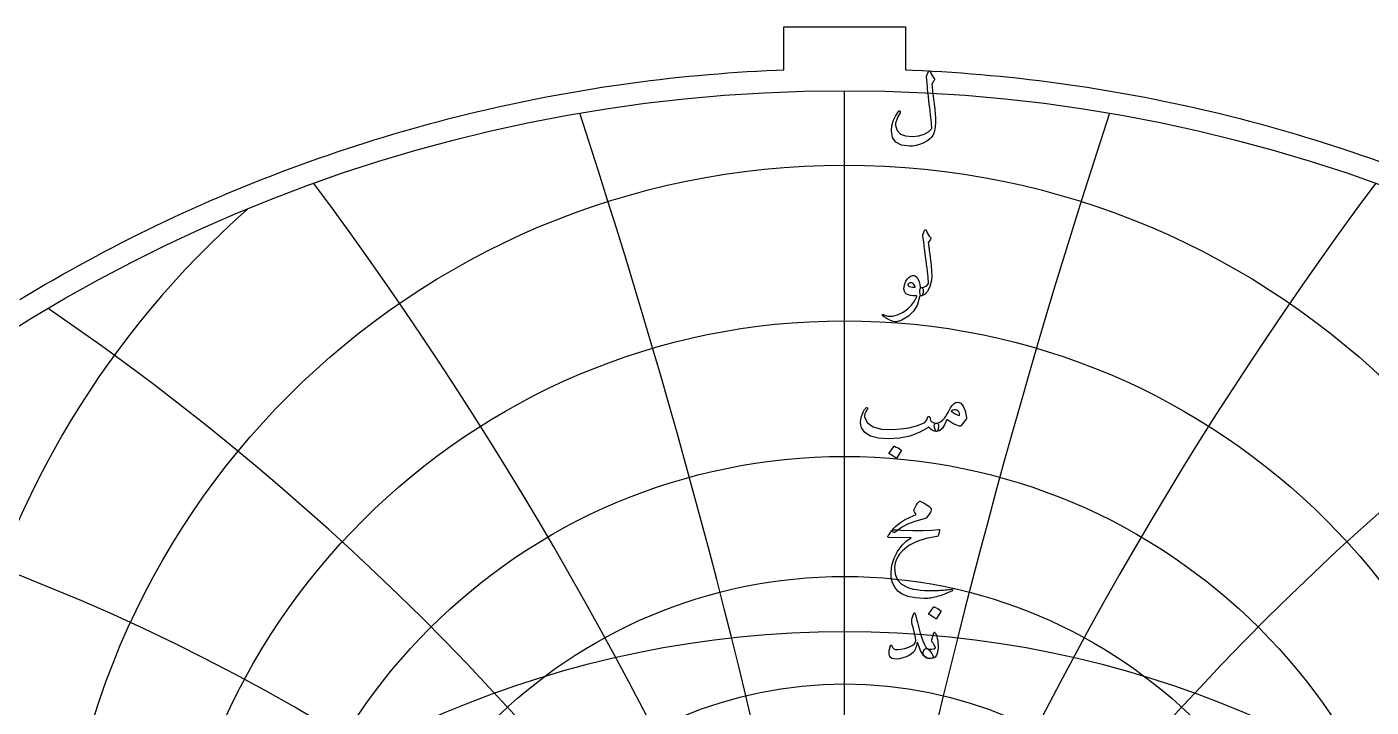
# Model space of a CAD drawing. Header units: millimetres. Extents: x -59 to 59, y -59 to 61.
# Drawn here: x -30.5 to 19.7, y 35.5 to 60.9 of the extents above; entities that cross this region are included whole.
import ezdxf

# ---------------------------------------------------------------- set-up
doc = ezdxf.new("R2010")
doc.units = ezdxf.units.MM
for name, color, linetype in [('CUT_OUTER', 1, 'Continuous'), ('ENGRAVE', 7, 'Continuous'), ('ENGRAVE_FINE', 8, 'Continuous'), ('TEXT', 5, 'Continuous')]:
    doc.layers.add(name, color=color, linetype=linetype)

msp = doc.modelspace()

# ---------------------------------------------------------------- linework, layer by layer
at = {"layer": 'CUT_OUTER'}
msp.add_lwpolyline([(-30.8108, 50.6967), (-30.4991, 50.8847), (-30.1863, 51.0709), (-29.8724, 51.2552), (-29.5574, 51.4375), (-29.2412, 51.6179), (-28.9239, 51.7964), (-28.6056, 51.9729), (-28.2861, 52.1474), (-27.9656, 52.32), (-27.6441, 52.4906), (-27.3215, 52.6592), (-26.9978, 52.8259), (-26.6732, 52.9905), (-26.3475, 53.1532), (-26.0209, 53.3139), (-25.6933, 53.4725), (-25.3647, 53.6292), (-25.0352, 53.7838), (-24.7047, 53.9364), (-24.3733, 54.087), (-24.0409, 54.2355), (-23.7077, 54.382), (-23.3736, 54.5264), (-23.0386, 54.6688), (-22.7027, 54.8092), (-22.366, 54.9474), (-22.0284, 55.0836), (-21.69, 55.2177), (-21.3508, 55.3498), (-21.0108, 55.4798), (-20.6699, 55.6076), (-20.3283, 55.7334), (-19.986, 55.8571), (-19.6429, 55.9787), (-19.299, 56.0982), (-18.9545, 56.2155), (-18.6092, 56.3308), (-18.2632, 56.4439), (-17.9165, 56.5549), (-17.5692, 56.6637), (-17.2211, 56.7705), (-16.8725, 56.8751), (-16.5232, 56.9775), (-16.1733, 57.0779), (-15.8227, 57.176), (-15.4716, 57.272), (-15.1199, 57.3659), (-14.7676, 57.4576), (-14.4148, 57.5471), (-14.0614, 57.6345), (-13.7075, 57.7197), (-13.3531, 57.8027), (-12.9982, 57.8835), (-12.6428, 57.9622), (-12.2869, 58.0387), (-11.9305, 58.113), (-11.5737, 58.1851), (-11.2165, 58.255), (-10.8588, 58.3227), (-10.5008, 58.3883), (-10.1423, 58.4516), (-9.7835, 58.5127), (-9.4243, 58.5717), (-9.0647, 58.6284), (-8.7048, 58.6829), (-8.3446, 58.7352), (-7.984, 58.7853), (-7.6232, 58.8332), (-7.262, 58.8788), (-6.9006, 58.9223), (-6.5389, 58.9635), (-6.177, 59.0025), (-5.8149, 59.0393), (-5.4525, 59.0739), (-5.0899, 59.1062), (-4.7272, 59.1364), (-4.3642, 59.1643), (-4.0011, 59.1899), (-3.6379, 59.2134), (-3.2745, 59.2346), (-2.9109, 59.2535), (-2.5473, 59.2703), (-2.275, 59.2812), (-2.275, 60.885), (2.275, 60.885), (2.275, 59.2812), (2.5473, 59.2703), (2.9109, 59.2535), (3.2745, 59.2346), (3.6379, 59.2134), (4.0011, 59.1899), (4.3642, 59.1643), (4.7272, 59.1364), (5.0899, 59.1062), (5.4525, 59.0739), (5.8149, 59.0393), (6.177, 59.0025), (6.5389, 58.9635), (6.9006, 58.9223), (7.262, 58.8788), (7.6232, 58.8332), (7.984, 58.7853), (8.3446, 58.7352), (8.7048, 58.6829), (9.0647, 58.6284), (9.4243, 58.5717), (9.7835, 58.5127), (10.1423, 58.4516), (10.5008, 58.3883), (10.8588, 58.3227), (11.2165, 58.255), (11.5737, 58.1851), (11.9305, 58.113), (12.2869, 58.0387), (12.6428, 57.9622), (12.9982, 57.8835), (13.3531, 57.8027), (13.7075, 57.7197), (14.0614, 57.6345), (14.4148, 57.5471), (14.7676, 57.4576), (15.1199, 57.3659), (15.4716, 57.272), (15.8227, 57.176), (16.1733, 57.0779), (16.5232, 56.9775), (16.8725, 56.8751), (17.2211, 56.7705), (17.5692, 56.6637), (17.9165, 56.5549), (18.2632, 56.4439), (18.6092, 56.3308), (18.9545, 56.2155), (19.299, 56.0982), (19.6429, 55.9787), (19.986, 55.8571)], dxfattribs=at)
at = {"layer": 'ENGRAVE'}
msp.add_lwpolyline([(0, -58.5), (0, 58.5)], dxfattribs=at)
for centre, radius in [((0, 0), 58.5), ((0, 26.3518), 29.3656), ((0, 24.4511), 25.4539), ((0, 22.9193), 21.9166), ((0, 21.6833), 18.6696), ((0, 0), 38.2935), ((0, 20.6903), 15.6489)]:
    msp.add_circle(centre, radius, dxfattribs=at)
for centre, radius, start, end in [((0, 28.7239), 33.7654, 131.30785, 48.69215), ((0, 31.7153), 38.8125, 158.30757, 21.69243), ((0, 35.5453), 44.7387, 177.16632, 2.83368)]:
    msp.add_arc(centre, radius, start, end, dxfattribs=at)
at = {"layer": 'ENGRAVE_FINE'}
for centre, radius, start, end in [((-279.4496, -31.0094), 283.7605, 3.549067, 18.208032), ((-279.4496, -31.0094), 283.7605, 3.549067, 18.208032), ((279.4496, -31.0094), 283.7605, 161.791968, 176.450933), ((279.4496, -31.0094), 283.7605, 161.791968, 176.450933), ((-135.3806, -31.0094), 144.069, 7.145895, 36.6736), ((-135.3806, -31.0094), 144.069, 7.145895, 36.6736), ((135.3806, -31.0094), 144.069, 143.3264, 172.854105), ((135.3806, -31.0094), 144.069, 143.3264, 172.854105), ((-85.3459, -31.0094), 98.549, 10.840654, 55.662821), ((-85.3459, -31.0094), 98.549, 10.840654, 55.662821), ((85.3459, -31.0094), 98.549, 124.337179, 169.159346), ((85.3459, -31.0094), 98.549, 124.337179, 169.159346), ((-58.7231, -31.0094), 76.6575, 14.688568, 75.445741), ((-58.7231, -31.0094), 76.6575, 14.688568, 75.445741), ((58.7231, -31.0094), 76.6575, 104.554259, 165.311432), ((58.7231, -31.0094), 76.6575, 104.554259, 165.311432)]:
    msp.add_arc(centre, radius, start, end, dxfattribs=at)
at = {"layer": 'TEXT'}
for points in [[(3.1327, 59.2209), (3.1388, 59.2315), (3.1466, 59.239), (3.1561, 59.2436), (3.1673, 59.2451), (3.1786, 59.2431), (3.1881, 59.2373), (3.1959, 59.2276), (3.2019, 59.2139), (3.2341, 59.1346), (3.2685, 59.066), (3.3051, 59.0083), (3.3438, 58.9614), (3.3552, 58.9445), (3.3585, 58.9251), (3.3535, 58.903), (3.3403, 58.8784), (3.3319, 58.8665), (3.3239, 58.855), (3.3163, 58.844), (3.3092, 58.8334), (3.3025, 58.8234), (3.2962, 58.8143), (3.2904, 58.8061), (3.285, 58.7988), (3.2759, 58.7854), (3.2694, 58.7694), (3.2655, 58.7508), (3.2642, 58.7296), (3.2683, 58.6698), (3.2737, 58.6046), (3.2804, 58.534), (3.2884, 58.458), (3.2975, 58.3766), (3.3075, 58.2898), (3.3183, 58.1976), (3.3299, 58.0999), (3.343, 58.0025), (3.3546, 57.9109), (3.3646, 57.8252), (3.3732, 57.7453), (3.3804, 57.671), (3.3866, 57.6022), (3.3917, 57.5387), (3.3957, 57.4806), (3.4002, 57.3087), (3.3862, 57.1459), (3.3535, 56.9922), (3.3023, 56.8475), (3.2523, 56.7625), (3.1751, 56.6841), (3.0707, 56.612), (2.939, 56.5465), (2.7963, 56.4923), (2.6622, 56.454), (2.5368, 56.4317), (2.42, 56.4254), (2.1277, 56.4657), (1.9184, 56.5759), (1.7921, 56.7563), (1.7489, 57.0067), (1.764, 57.1933), (1.8129, 57.376), (1.8955, 57.5548), (2.0118, 57.7297), (2.0207, 57.7399), (2.03, 57.7462), (2.0397, 57.7486), (2.0499, 57.747), (2.0607, 57.7429), (2.0689, 57.7375), (2.0745, 57.7308), (2.0775, 57.7228), (2.0797, 57.7109), (2.0793, 57.6995), (2.0762, 57.6884), (2.0706, 57.6778), (1.9913, 57.5232), (1.9366, 57.3916), (1.9065, 57.2828), (1.9011, 57.1969), (1.9588, 57.0121), (2.0836, 56.883), (2.2754, 56.8097), (2.5342, 56.7922), (2.7675, 56.8175), (2.9658, 56.8761), (3.1291, 56.968), (3.2573, 57.0932), (3.2546, 57.1536), (3.2499, 57.2242), (3.2433, 57.305), (3.2348, 57.3959), (3.2241, 57.4972), (3.211, 57.6091), (3.1956, 57.7316), (3.1777, 57.8647), (3.1608, 58.002), (3.1448, 58.1371), (3.1297, 58.2701), (3.1154, 58.4009), (3.1022, 58.5296), (3.0904, 58.6561), (3.0798, 58.7804), (3.0705, 58.9026), (3.0566, 59.0202), (3.0573, 59.0336), (3.0592, 59.0461), (3.0625, 59.0578), (3.067, 59.0686)], [(2.9234, 53.1179), (2.9468, 53.1744), (2.9649, 53.2191), (2.9779, 53.2522), (2.9857, 53.2736), (2.9918, 53.2872), (2.9995, 53.297), (3.0091, 53.3028), (3.0203, 53.3047), (3.0331, 53.3026), (3.0437, 53.2961), (3.0521, 53.2853), (3.0584, 53.2701), (3.0871, 53.196), (3.1215, 53.1292), (3.1615, 53.0697), (3.2071, 53.0176), (3.2199, 53.0009), (3.2236, 52.9821), (3.2181, 52.9612), (3.2037, 52.938), (3.1275, 52.8308), (3.1327, 52.7828), (3.1379, 52.7356), (3.1431, 52.6894), (3.1483, 52.6439), (3.1535, 52.5994), (3.1587, 52.5557), (3.1639, 52.5129), (3.1691, 52.471), (3.2169, 52.0826), (3.246, 51.779), (3.2566, 51.5602), (3.2486, 51.4261), (3.1833, 51.1829), (3.0981, 51.0032), (2.9931, 50.8871), (2.8681, 50.8345), (2.8646, 50.8345), (2.8612, 50.8345), (2.8577, 50.8345), (2.8542, 50.8345), (2.8337, 50.854), (2.8205, 50.8985), (2.8147, 50.9682), (2.8162, 51.0629), (2.8194, 51.0979), (2.8292, 51.1234), (2.8454, 51.1394), (2.8681, 51.1459), (2.9559, 51.1634), (3.0289, 51.1952), (3.0873, 51.2413), (3.131, 51.3016), (3.1281, 51.374), (3.1228, 51.4564), (3.1151, 51.5487), (3.1051, 51.651), (3.0928, 51.7628), (3.0787, 51.8837), (3.0626, 52.0136), (3.0445, 52.1527), (3.0279, 52.2893), (3.0125, 52.4121), (2.9985, 52.5211), (2.9857, 52.6163), (2.9747, 52.6976), (2.9658, 52.765), (2.9591, 52.8187), (2.9546, 52.8584), (2.92, 53.0556), (2.9189, 53.0751), (2.9191, 53.092), (2.9206, 53.1062), (2.9234, 53.1179)], [(2.7989, 50.7965), (2.7178, 50.5117), (2.5818, 50.2732), (2.3909, 50.081), (2.145, 49.935), (2.1106, 49.9202), (2.0767, 49.9069), (2.0432, 49.8951), (2.0101, 49.8849), (1.9776, 49.8763), (1.9461, 49.8697), (1.9154, 49.8651), (1.8855, 49.8624), (1.8111, 49.873), (1.7125, 49.9117), (1.5897, 49.9785), (1.4427, 50.0734), (1.4269, 50.087), (1.4176, 50.1002), (1.4148, 50.113), (1.4185, 50.1253), (1.4267, 50.1348), (1.4375, 50.1391), (1.4509, 50.1383), (1.4669, 50.1322), (1.6198, 50.0827), (1.7912, 50.0829), (1.9813, 50.1329), (2.19, 50.2326), (2.3604, 50.3482), (2.5013, 50.4842), (2.6129, 50.6406), (2.6951, 50.8172), (2.6944, 50.8235), (2.6925, 50.8285), (2.6893, 50.8322), (2.6847, 50.8345), (2.5656, 50.8415), (2.4642, 50.8553), (2.3805, 50.8761), (2.3145, 50.9037), (2.2635, 50.9465), (2.2315, 51.0058), (2.2185, 51.0815), (2.2246, 51.1736), (2.2265, 51.1858), (2.2289, 51.1982), (2.2317, 51.2109), (2.235, 51.2237), (2.2386, 51.237), (2.2427, 51.251), (2.2473, 51.2656), (2.2522, 51.2808), (2.2929, 51.3797), (2.3422, 51.4616), (2.4002, 51.5267), (2.4667, 51.5749), (2.5349, 51.6013), (2.5974, 51.6009), (2.6542, 51.5736), (2.7055, 51.5196), (2.7502, 51.4443), (2.7842, 51.3569), (2.8073, 51.2575), (2.8196, 51.1459), (2.8264, 51.146), (2.833, 51.1463), (2.8394, 51.1469), (2.8456, 51.1476), (2.8517, 51.1484), (2.8581, 51.1489), (2.8647, 51.1493), (2.8715, 51.1494), (2.8949, 51.1444), (2.913, 51.1295), (2.926, 51.1046), (2.9338, 51.0698), (2.937, 51.0315), (2.9364, 50.9928), (2.9319, 50.9537), (2.9234, 50.9141), (2.9124, 50.8793), (2.9001, 50.8544), (2.8865, 50.8395), (2.8715, 50.8345), (2.8058, 50.8345), (2.8054, 50.8283), (2.8041, 50.8198), (2.8019, 50.8092), (2.7989, 50.7965)], [(2.6328, 51.184), (2.5965, 51.2473), (2.5567, 51.2921), (2.5135, 51.3182), (2.4667, 51.3258), (2.4389, 51.3185), (2.414, 51.3068), (2.3922, 51.2908), (2.3733, 51.2705), (2.3673, 51.2596), (2.3664, 51.248), (2.3707, 51.2354), (2.3803, 51.222), (2.4159, 51.1907), (2.4676, 51.1693), (2.5353, 51.1578), (2.619, 51.1563), (2.6276, 51.158), (2.6328, 51.1632), (2.6345, 51.1719), (2.6328, 51.184)], [(4.2346, 46.8656), (4.343, 46.8271), (4.4327, 46.7185), (4.5039, 46.5399), (4.5564, 46.2913), (4.5583, 46.2733), (4.5573, 46.2575), (4.5532, 46.2439), (4.546, 46.2325), (4.3557, 45.9937), (4.3425, 45.9793), (4.3272, 45.9704), (4.3097, 45.9671), (4.29, 45.9695), (4.1607, 46.0136), (4.0392, 46.0699), (3.9254, 46.1382), (3.8195, 46.2186), (3.7341, 46.0203), (3.6404, 45.8787), (3.5386, 45.7937), (3.4285, 45.7654), (3.4162, 45.7699), (3.4035, 45.7836), (3.3903, 45.8063), (3.3766, 45.8381), (3.3557, 45.9168), (3.3481, 45.9799), (3.3539, 46.0275), (3.3732, 46.0595), (3.3844, 46.067), (3.3974, 46.0725), (3.4121, 46.0757), (3.4285, 46.0768), (3.5072, 46.0902), (3.5842, 46.1269), (3.6595, 46.1871), (3.733, 46.2705), (3.7652, 46.319), (3.8134, 46.3985), (3.8776, 46.5092), (3.9579, 46.6511), (4.0206, 46.7449), (4.0876, 46.812), (4.159, 46.8522), (4.2346, 46.8656)], [(0.7888, 46.6442), (0.8011, 46.6576), (0.8139, 46.6632), (0.8271, 46.661), (0.8407, 46.6511), (0.8511, 46.6381), (0.8545, 46.6234), (0.8511, 46.607), (0.8407, 46.5888), (0.7879, 46.5071), (0.7542, 46.4314), (0.7395, 46.3618), (0.7438, 46.2982), (0.8522, 46.0893), (1.063, 45.9436), (1.3763, 45.861), (1.7921, 45.8415), (2.1007, 45.8642), (2.3967, 45.9116), (2.6802, 45.9836), (2.9511, 46.0802), (2.9989, 46.1086), (3.0385, 46.152), (3.0698, 46.2106), (3.093, 46.2844), (3.1007, 46.3053), (3.1137, 46.3198), (3.1319, 46.3278), (3.1552, 46.3293), (3.1719, 46.3222), (3.1838, 46.3077), (3.1909, 46.2859), (3.1933, 46.2567), (3.2095, 46.1845), (3.2547, 46.1304), (3.3289, 46.0945), (3.432, 46.0768), (3.4692, 46.0686), (3.4943, 46.0474), (3.5072, 46.0132), (3.5081, 45.9661), (3.4956, 45.8783), (3.4787, 45.8156), (3.4575, 45.7779), (3.432, 45.7654), (3.3561, 45.7754), (3.2841, 45.8052), (3.216, 45.8549), (3.1518, 45.9246), (3.1464, 45.9274), (3.1371, 45.9254), (3.1239, 45.9187), (3.1068, 45.9073), (2.7842, 45.7256), (2.4322, 45.5959), (2.0507, 45.518), (1.6399, 45.4921), (1.2602, 45.518), (0.9652, 45.5959), (0.7551, 45.7256), (0.6297, 45.9073), (0.6011, 46.0087), (0.5916, 46.1122), (0.6011, 46.218), (0.6297, 46.3259), (0.6682, 46.4262), (0.7075, 46.5127), (0.7477, 46.5853), (0.7888, 46.6442)], [(3.9855, 46.5265), (4.0504, 46.4725), (4.1239, 46.4279), (4.2061, 46.3929), (4.2969, 46.3674), (4.2919, 46.4355), (4.2736, 46.4911), (4.2418, 46.5341), (4.1966, 46.5646), (4.1445, 46.5804), (4.0919, 46.5793), (4.039, 46.5613), (3.9855, 46.5265)], [(1.8371, 45.2084), (1.8414, 45.2127), (1.8475, 45.2153), (1.8553, 45.2162), (1.8648, 45.2153), (1.932, 45.1881), (1.9954, 45.1548), (2.0548, 45.1154), (2.1104, 45.07), (2.1158, 45.0631), (2.1182, 45.0562), (2.1175, 45.0493), (2.1139, 45.0423), (1.9513, 44.7794), (1.9452, 44.7731), (1.9374, 44.7716), (1.9279, 44.7749), (1.9167, 44.7829), (1.9069, 44.7898), (1.8916, 44.8002), (1.8706, 44.814), (1.844, 44.8313), (1.8114, 44.8521), (1.7722, 44.8763), (1.7266, 44.9039), (1.6745, 44.9351), (1.6676, 44.9403), (1.6641, 44.9455), (1.6641, 44.9507), (1.6676, 44.9558)], [(2.92, 42.4898), (2.6177, 42.4109), (2.3509, 42.3091), (2.1195, 42.1843), (1.9236, 42.0366), (1.8935, 42.0139), (1.8656, 42.0012), (1.8399, 41.9983), (1.8163, 42.0055), (1.7889, 42.0381), (1.793, 42.0842), (1.8287, 42.1437), (1.8959, 42.2165), (2.0548, 42.3484), (2.2375, 42.4673), (2.444, 42.5733), (2.6743, 42.6663), (2.6086, 42.7632), (2.5963, 42.7874), (2.5904, 42.8116), (2.5911, 42.8358), (2.5982, 42.86), (2.6447, 42.9524), (2.6873, 43.0287), (2.726, 43.089), (2.7608, 43.1333), (2.7831, 43.1543), (2.8049, 43.1653), (2.8263, 43.1664), (2.8473, 43.1576), (2.9691, 43.0888), (3.0713, 43.0244), (3.1541, 42.9642), (3.2175, 42.9085), (3.2298, 42.8905), (3.2357, 42.8678), (3.235, 42.8403), (3.2279, 42.8081), (3.2056, 42.7577), (3.1699, 42.6966), (3.1208, 42.6245), (3.0584, 42.5417), (3.0419, 42.5294), (3.0134, 42.5166), (2.9727, 42.5035), (2.92, 42.4898)], [(2.1035, 42.0885), (2.5474, 42.0729), (2.9312, 42.0712), (3.2549, 42.0833), (3.5185, 42.1093), (3.5266, 42.1102), (3.5336, 42.1097), (3.5396, 42.1076), (3.5444, 42.1041), (3.548, 42.0992), (3.5501, 42.0933), (3.5506, 42.0862), (3.5496, 42.0781), (3.5428, 42.0466), (3.5362, 42.0176), (3.5298, 41.9912), (3.5237, 41.9674), (3.5177, 41.9462), (3.512, 41.9276), (3.5065, 41.9116), (3.5012, 41.8982), (3.4899, 41.8768), (3.477, 41.861), (3.4623, 41.8509), (3.4458, 41.8463), (3.0462, 41.7739), (2.6985, 41.6604), (2.4027, 41.5058), (2.1588, 41.3101), (2.0356, 41.1693), (1.9461, 41.0203), (1.8903, 40.8631), (1.8682, 40.6977), (1.8894, 40.438), (1.9737, 40.2263), (2.1212, 40.0627), (2.3318, 39.947), (2.441, 39.9119), (2.561, 39.883), (2.6918, 39.86), (2.8335, 39.8432), (2.9857, 39.8322), (3.1483, 39.8267), (3.3213, 39.827), (3.5047, 39.8328), (3.5698, 39.8365), (3.634, 39.8406), (3.697, 39.8451), (3.7589, 39.8501), (3.8194, 39.8555), (3.8779, 39.8613), (3.9344, 39.8676), (3.989, 39.8743), (4.0057, 39.8752), (4.0176, 39.8709), (4.0247, 39.8613), (4.0271, 39.8466), (4.0258, 39.8296), (4.0219, 39.8164), (4.0154, 39.8071), (4.0063, 39.8017), (3.9086, 39.7604), (3.816, 39.723), (3.7287, 39.6894), (3.6465, 39.6598), (3.5697, 39.6339), (3.4986, 39.6114), (3.4331, 39.5924), (3.3732, 39.5768), (3.3169, 39.5653), (3.262, 39.5552), (3.2087, 39.5463), (3.157, 39.5387), (3.1065, 39.5329), (3.0571, 39.5292), (3.0087, 39.5277), (2.9615, 39.5284), (2.6389, 39.5534), (2.3699, 39.6079), (2.1545, 39.6918), (1.9928, 39.8051), (1.8741, 39.9468), (1.7912, 40.1122), (1.7443, 40.3014), (1.7333, 40.5144), (1.7672, 40.7786), (1.8483, 41.035), (1.9766, 41.2837), (2.1519, 41.5246), (2.2205, 41.5975), (2.2981, 41.6673), (2.3848, 41.7341), (2.4806, 41.7979), (1.6433, 41.8048), (1.6232, 41.8135), (1.6148, 41.829), (1.618, 41.8515), (1.633, 41.8809), (1.6611, 41.9237), (1.6866, 41.9622), (1.7095, 41.9964), (1.7298, 42.0262), (1.7476, 42.0515), (1.7627, 42.0721), (1.7752, 42.0879), (1.7852, 42.0989), (1.8077, 42.1008), (1.8682, 42.0998), (1.9668, 42.0956), (2.1035, 42.0885)], [(3.3196, 39.2061), (3.3239, 39.2104), (3.3299, 39.213), (3.3377, 39.2139), (3.3472, 39.213), (3.4145, 39.1857), (3.4778, 39.1525), (3.5373, 39.1131), (3.5929, 39.0677), (3.5983, 39.0608), (3.6007, 39.0538), (3.6, 39.0469), (3.5963, 39.04), (3.4337, 38.7771), (3.4277, 38.7708), (3.4199, 38.7693), (3.4104, 38.7725), (3.3991, 38.7805), (3.3894, 38.7875), (3.3741, 38.7978), (3.3531, 38.8117), (3.3265, 38.829), (3.2938, 38.8497), (3.2547, 38.8739), (3.2091, 38.9016), (3.157, 38.9328), (3.15, 38.938), (3.1466, 38.9431), (3.1466, 38.9483), (3.15, 38.9535)], [(2.6518, 38.9085), (2.6717, 38.8178), (2.6934, 38.7256), (2.7167, 38.6319), (2.7418, 38.5366), (2.7686, 38.4394), (2.7971, 38.3399), (2.8274, 38.2379), (2.8594, 38.1336), (2.9241, 37.9459), (2.9831, 37.8049), (3.0365, 37.7106), (3.0843, 37.6631), (3.126, 37.6347), (3.1682, 37.5947), (3.2108, 37.5431), (3.2538, 37.4797), (3.2945, 37.4012), (3.3057, 37.3422), (3.2876, 37.3026), (3.24, 37.2825), (3.0862, 37.2981), (2.9502, 37.4001), (2.832, 37.5887), (2.7314, 37.8637), (2.7293, 37.8683), (2.7262, 37.8715), (2.7223, 37.8735), (2.7176, 37.8741), (2.7141, 37.8735), (2.7107, 37.8715), (2.7072, 37.8683), (2.7037, 37.8637), (2.694, 37.8192), (2.6821, 37.772), (2.6681, 37.7223), (2.6518, 37.67), (2.6341, 37.6205), (2.6155, 37.5792), (2.5961, 37.5461), (2.5757, 37.5212), (2.5026, 37.4574), (2.4114, 37.401), (2.302, 37.3519), (2.1744, 37.3102), (2.0447, 37.2793), (1.9322, 37.2661), (1.8371, 37.2706), (1.7592, 37.2929), (1.6926, 37.3487), (1.6624, 37.4468), (1.6684, 37.5874), (1.7108, 37.7703), (1.7149, 37.7764), (1.7203, 37.7807), (1.727, 37.7833), (1.735, 37.7841), (1.7445, 37.7831), (1.7523, 37.7798), (1.7584, 37.7744), (1.7627, 37.7668), (1.7791, 37.7286), (1.7973, 37.6968), (1.8172, 37.6715), (1.8388, 37.6527), (1.9063, 37.6276), (1.998, 37.6215), (2.1139, 37.6345), (2.254, 37.6665), (2.4034, 37.7145), (2.5195, 37.7686), (2.6023, 37.8287), (2.6518, 37.8949), (2.6601, 37.9619), (2.6467, 38.0765), (2.6116, 38.2387), (2.555, 38.4484), (2.5277, 38.5589), (2.5117, 38.6482), (2.507, 38.7163), (2.5135, 38.7632), (2.5792, 38.9501), (2.5863, 38.9697), (2.5939, 38.9838), (2.6019, 38.9922), (2.6103, 38.995), (2.6207, 38.9896), (2.6311, 38.9734), (2.6415, 38.9464), (2.6518, 38.9085)], [(3.3507, 37.7911), (3.3304, 37.825), (3.3109, 37.8542), (3.2923, 37.8786), (3.2746, 37.8983), (3.2618, 37.9152), (3.2547, 37.9346), (3.2532, 37.9567), (3.2573, 37.9813), (3.3299, 38.2443), (3.3401, 38.2672), (3.3533, 38.2737), (3.3695, 38.2637), (3.3888, 38.2374), (3.4177, 38.1814), (3.4424, 38.1137), (3.4627, 38.0343), (3.4787, 37.9433), (3.488, 37.8559), (3.4917, 37.7703), (3.4897, 37.6864), (3.4822, 37.6042), (3.4698, 37.5327), (3.4536, 37.4702), (3.4335, 37.4168), (3.4095, 37.3724), (3.3799, 37.3396), (3.3395, 37.3136), (3.2882, 37.2946), (3.2261, 37.2825), (3.1626, 37.2801), (3.1033, 37.2903), (3.0484, 37.313), (2.9978, 37.3482), (2.9587, 37.393), (2.9381, 37.4442), (2.9362, 37.502), (2.9528, 37.5662), (2.9794, 37.6187), (3.0108, 37.6518), (3.0469, 37.6654), (3.0878, 37.6596), (3.182, 37.6369), (3.2642, 37.6345), (3.3343, 37.6525), (3.3922, 37.6907), (3.3935, 37.7009), (3.387, 37.721), (3.3728, 37.7511), (3.3507, 37.7911)]]:
    msp.add_lwpolyline(points, close=True, dxfattribs=at)

doc.saveas('drawing.dxf')
